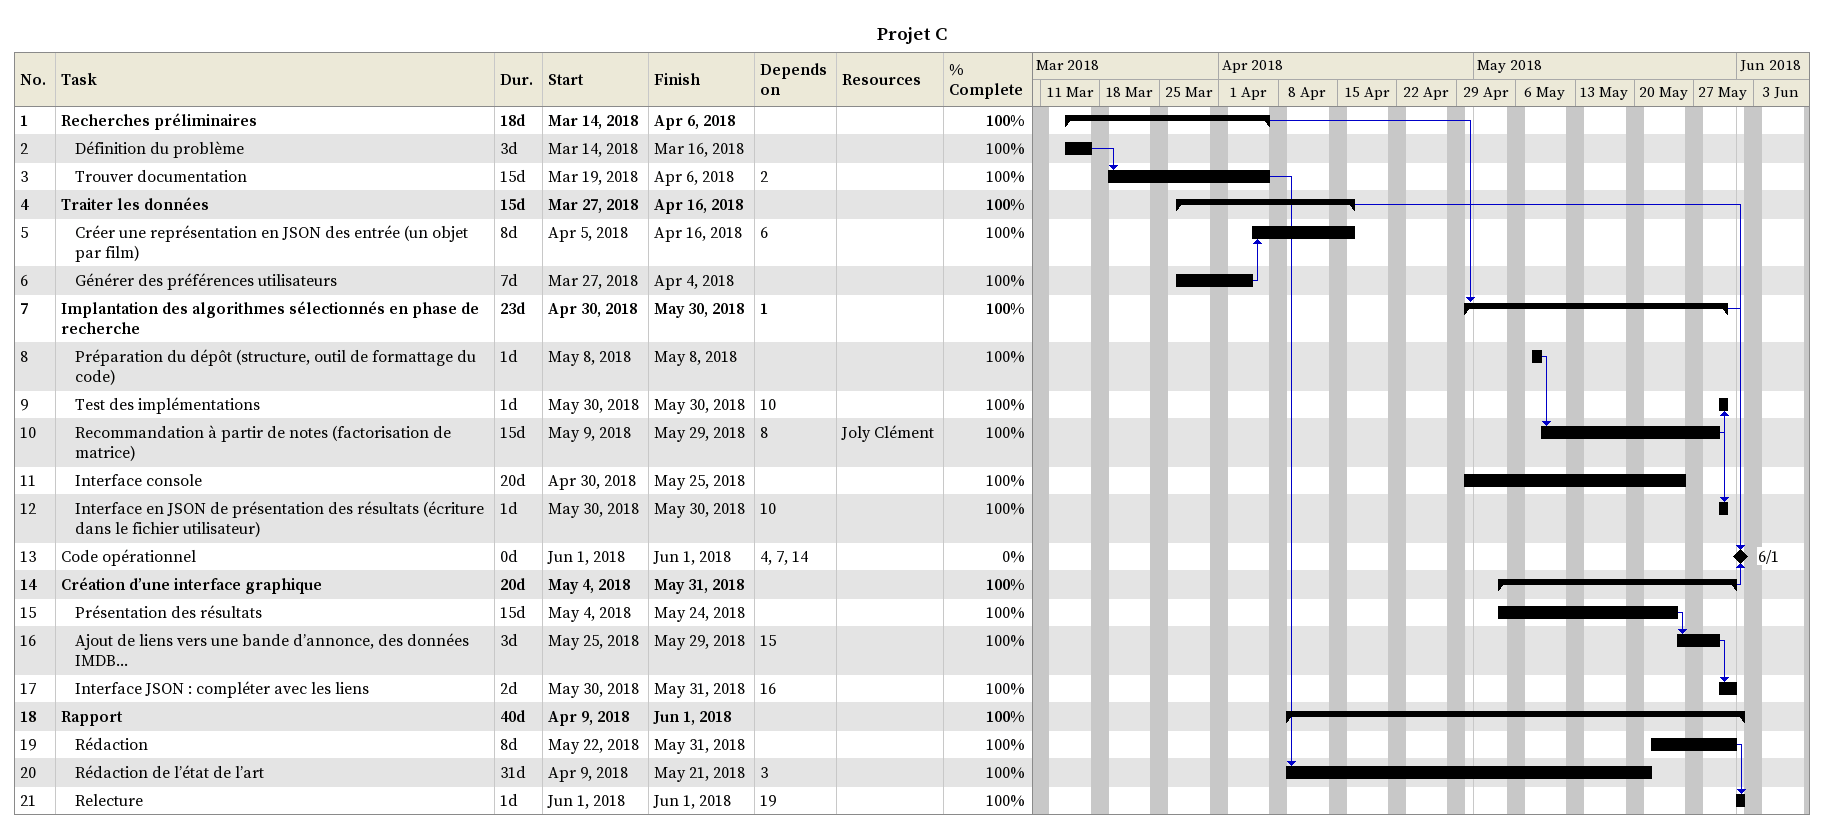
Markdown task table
Projet C

| ID | Level | Task | Duration | Start | Finish | Predecessors | Resources | % complete |
|---|---|---|---|---|---|---|---|---|
| 1 | 1 | **Recherches préliminaires** | 18d | 2018-03-14 | 2018-04-06 |  |  | 100 |
| 2 | 2 | Définition du problème | 3d | 2018-03-14 | 2018-03-16 |  |  | 100 |
| 3 | 2 | Trouver documentation | 15d | 2018-03-19 | 2018-04-06 | 2 |  | 100 |
| 4 | 1 | **Traiter les données** | 15d | 2018-03-27 | 2018-04-16 |  |  | 100 |
| 5 | 2 | Créer une représentation en JSON des entrée (un objet par film) | 8d | 2018-04-05 | 2018-04-16 | 6 |  | 100 |
| 6 | 2 | Générer des préférences utilisateurs | 7d | 2018-03-27 | 2018-04-04 |  |  | 100 |
| 7 | 1 | **Implantation des algorithmes sélectionnés en phase de recherche** | 23d | 2018-04-30 | 2018-05-30 | 1 |  | 100 |
| 8 | 2 | Préparation du dépôt (structure, outil de formattage du code) | 1d | 2018-05-08 | 2018-05-08 |  |  | 100 |
| 9 | 2 | Test des implémentations | 1d | 2018-05-30 | 2018-05-30 | 10 |  | 100 |
| 10 | 2 | Recommandation à partir de notes (factorisation de matrice) | 15d | 2018-05-09 | 2018-05-29 | 8 | Joly Clément | 100 |
| 11 | 2 | Interface console | 20d | 2018-04-30 | 2018-05-25 |  |  | 100 |
| 12 | 2 | Interface en JSON de présentation des résultats (écriture dans le fichier utilisateur) | 1d | 2018-05-30 | 2018-05-30 | 10 |  | 100 |
| 13 | 1 | Code opérationnel | 0d | 2018-06-01 | 2018-06-01 | 4, 7, 14 |  | 0 |
| 14 | 1 | **Création d’une interface graphique** | 20d | 2018-05-04 | 2018-05-31 |  |  | 100 |
| 15 | 2 | Présentation des résultats | 15d | 2018-05-04 | 2018-05-24 |  |  | 100 |
| 16 | 2 | Ajout de liens vers une bande d’annonce, des données IMDB… | 3d | 2018-05-25 | 2018-05-29 | 15 |  | 100 |
| 17 | 2 | Interface JSON : compléter avec les liens | 2d | 2018-05-30 | 2018-05-31 | 16 |  | 100 |
| 18 | 1 | **Rapport** | 40d | 2018-04-09 | 2018-06-01 |  |  | 100 |
| 19 | 2 | Rédaction | 8d | 2018-05-22 | 2018-05-31 |  |  | 100 |
| 20 | 2 | Rédaction de l’état de l’art | 31d | 2018-04-09 | 2018-05-21 | 3 |  | 100 |
| 21 | 2 | Relecture | 1d | 2018-06-01 | 2018-06-01 | 19 |  | 100 |
